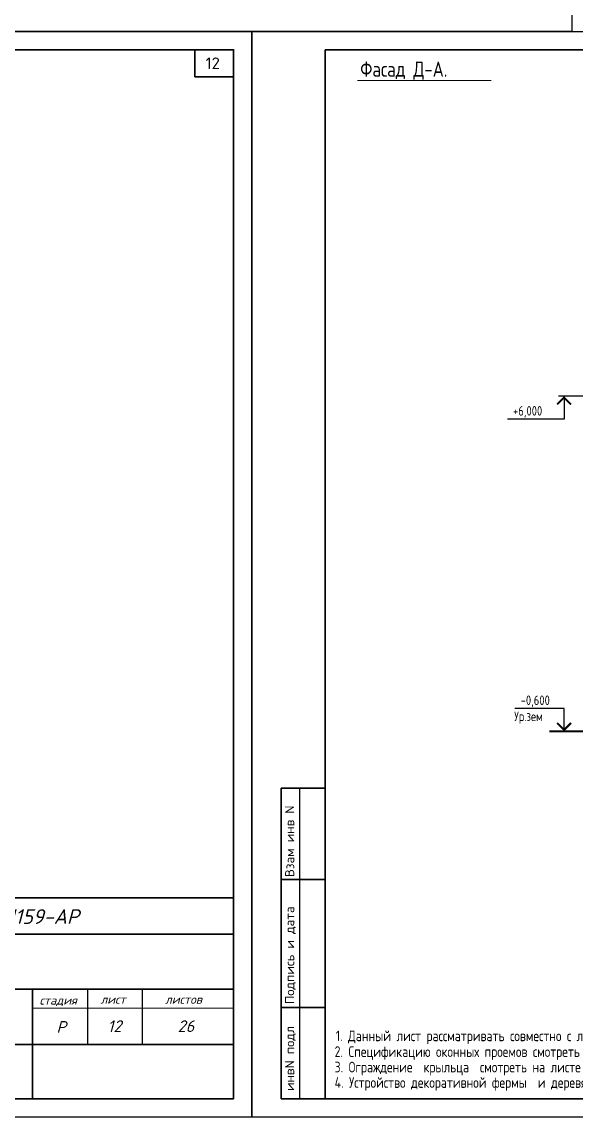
# Model space of a CAD drawing. Extents: x -12289450 to -10763036, y -7834513 to -6150123.
# Drawn here: x -11120350 to -11109433, y -7715920 to -7694349 of the extents above; entities that cross this region are included whole.
import ezdxf
from ezdxf.enums import TextEntityAlignment as Align

# ---------------------------------------------------------------- set-up
doc = ezdxf.new("R2010")
doc.units = 0
doc.header["$LTSCALE"] = 25
for name, color, linetype in [('003-ТЕКСТ', 7, 'Continuous'), ('Annotation - Text', 7, 'Continuous'), ('ArchiCAD', 7, 'Continuous'), ('EEE', 7, 'Continuous'), ('kassa', 7, 'Continuous'), ('Новое', 51, 'Continuous'), ('Примечания', 7, 'Continuous')]:
    doc.layers.add(name, color=color, linetype=linetype)
doc.layers.add('Интерьер - Лестница_Ном_пера__21', color=7, linetype='Continuous', lineweight=40)
doc.styles.add('gismo', font='isocpeui.ttf')
doc.styles.add('GOST 2.304', font='cs_gost2304.shx')
doc.styles.add('SIMP701', font='simplex701.shx')
doc.styles.get("Standard").update_dxf_attribs({"font": 'arial.ttf'})

msp = doc.modelspace()

# ---------------------------------------------------------------- linework, layer by layer
at = {"layer": 'ArchiCAD', "color": 7, "linetype": 'Continuous', "lineweight": 35}
for p, q in [((-11115243.1, -7709440), (-11114379.1, -7709440)), ((-11115243.1, -7709440), (-11115243.1, -7715559.9)), ((-11115243.1, -7711239.9), (-11114379.1, -7711239.9)), ((-11129498.9, -7711599.9), (-11116179.1, -7711599.9)), ((-11124819, -7712319.9), (-11116179.1, -7712319.9)), ((-11129498.9, -7713399.9), (-11116179.1, -7713399.9)), ((-11120139, -7713399.9), (-11120139, -7715559.9)), ((-11115243.1, -7713759.9), (-11114379.1, -7713759.9)), ((-11124819, -7714491.3), (-11116179.1, -7714491.3)), ((-11115243.1, -7715559.9), (-11114379.1, -7715559.9))]:
    msp.add_line(p, q, dxfattribs=at)
for points in [[(-11144619, -7694896.2), (-11116179.1, -7694896.2), (-11116179.1, -7715560.1), (-11144619, -7715560.1)], [(-11114379.1, -7694896.2), (-11085939.2, -7694896.2), (-11085939.2, -7715560.1), (-11114379.1, -7715560.1)], [(-11116179.1, -7715559.9), (-11129498.9, -7715559.9), (-11129498.9, -7711599.9), (-11116179.1, -7711599.9), (-11116179.1, -7715559.9)]]:
    msp.add_lwpolyline(points, close=True, dxfattribs=at)
at = {"layer": 'ArchiCAD', "color": 7, "linetype": 'Continuous', "lineweight": 35, "extrusion": (1, 0, 0), "elevation": -11116940.9}
msp.add_lwpolyline([(-7694896.2, 0), (-7695429.4, 0)], dxfattribs=at)
at = {"layer": 'ArchiCAD', "color": 7, "linetype": 'Continuous', "lineweight": 35, "extrusion": (0, 1, 0), "elevation": -7695429.4}
msp.add_lwpolyline([(11116940.9, 0), (11116179.1, 0)], dxfattribs=at)
at = {"layer": 'EEE', "lineweight": 15}
msp.add_line((-11113739.5, -7695500.8), (-11111104, -7695500.8), dxfattribs=at)
at = {"layer": 'kassa', "lineweight": 15}
msp.add_line((-11120139, -7713771.3), (-11116179.1, -7713771.3), dxfattribs=at)
at = {"layer": 'Интерьер - Лестница_Ном_пера__21', "linetype": 'Continuous'}
msp.add_lwpolyline([(-11109956.3, -7708320.7), (-11094053.6, -7708320.7)], dxfattribs=at)
at = {"layer": 'Новое', "color": 7, "linetype": 'Continuous'}
for p, q in [((-11114883.1, -7709440), (-11114883.1, -7715559.9)), ((-11119059.1, -7713399.9), (-11119059.1, -7714491.3)), ((-11117979.1, -7713399.9), (-11117979.1, -7714491.3))]:
    msp.add_line(p, q, dxfattribs=at)
for points in [[(-11141019, -7672261.3), (-11109519.1, -7672261.3), (-11109519.1, -7694536.2), (-11141019, -7694536.2)], [(-11141019, -7672261.3), (-11109519.1, -7672261.3), (-11109519.1, -7694536.2), (-11141019, -7694536.2)], [(-11146059, -7694536.2), (-11115819.1, -7694536.2), (-11115819.1, -7715920.1), (-11146059, -7715920.1)], [(-11146059, -7694536.2), (-11115819.1, -7694536.2), (-11115819.1, -7715920.1), (-11146059, -7715920.1)], [(-11115819.1, -7694536.2), (-11085579.2, -7694536.2), (-11085579.2, -7715920.1), (-11115819.1, -7715920.1)], [(-11115819.1, -7694536.2), (-11085579.2, -7694536.2), (-11085579.2, -7715920.1), (-11115819.1, -7715920.1)]]:
    msp.add_lwpolyline(points, close=True, dxfattribs=at)
at = {"layer": 'Примечания', "linetype": 'Continuous', "lineweight": 25, "ltscale": 75}
for p, q in [((-11108864.4, -7701720.7), (-11109781.9, -7701720.7)), ((-11109669.4, -7701720.7), (-11109669.4, -7702170.7)), ((-11109669.4, -7702170.7), (-11110786.9, -7702170.7)), ((-11109669.4, -7707870.7), (-11110636.9, -7707870.7)), ((-11109669.4, -7708320.7), (-11109669.4, -7707870.7))]:
    msp.add_line(p, q, dxfattribs=at)
at = {"layer": 'Примечания', "linetype": 'Continuous', "lineweight": 25, "ltscale": 75, "const_width": 37.5}
for points in [[(-11109532.7, -7701884), (-11109669.4, -7701747.2), (-11109806.1, -7701884)], [(-11109806.1, -7708157.5), (-11109669.4, -7708294.2), (-11109532.7, -7708157.5)]]:
    msp.add_lwpolyline(points, dxfattribs=at)

# ---------------------------------------------------------------- texts
at = {"insert": (-11116732.1, -7695048.5), "char_height": 228.541, "width": 435.317, "attachment_point": 1}
msp.add_mtext('{\\Fsimplex|c0;12}', dxfattribs=at)
at = {"layer": '003-ТЕКСТ', "lineweight": 30, "style": 'SIMP701'}
for s, height, p in [('Взам инв N', 180, (-11114985.2, -7711193.5)), ('Подпись и дата', 179.997, (-11114985.2, -7713694.6)), ('инвN подл', 180, (-11114985.2, -7715406.7))]:
    msp.add_text(s, height=height, rotation=90, dxfattribs=at).set_placement(p)
at = {"layer": 'Annotation - Text', "color": 0, "lineweight": 25}
for s, height, style, p in [('Фасад Д-А.', 300, 'GOST 2.304', (-11113685, -7695428.4)), ('С-2016-1159-АР', 288.596, 'gismo', (-11121967, -7712114.5)), ('стадия', 173.16, 'gismo', (-11120002.5, -7713706.2)), ('лист', 173.16, 'gismo', (-11118801.7, -7713688.6)), ('листов', 173.16, 'gismo', (-11117530.2, -7713688.6)), ('Р', 230.9, 'gismo', (-11119669.3, -7714260.2)), ('12', 230.88, 'gismo', (-11118661.3, -7714244.2)), ('26', 230.88, 'gismo', (-11117280.7, -7714244.2)), ('1. Данный лист рассматривать совместно с листами АР-1,2,3,4,5,6,7,9-16,18.', 210, 'GOST 2.304', (-11114167.2, -7714425.1)), ('2. Спецификацию оконных проемов смотреть на листе АР-16.', 210, 'GOST 2.304', (-11114190, -7714735.7)), ('3. Ограждение  крыльца  смотреть на листе АР-18.', 210, 'GOST 2.304', (-11114190, -7715039.8)), ('4. Устройство декоративной фермы  и деревянного кронштейна К1 смотреть на листе АИ-26.', 210, 'GOST 2.304', (-11114190, -7715344))]:
    msp.add_text(s, height=height, dxfattribs=dict(at, style=style)).set_placement(p)
at = {"layer": 'Примечания', "linetype": 'Continuous', "lineweight": 25, "ltscale": 75, "style": 'GOST 2.304'}
for s, p in [('+6,000', (-11110674.4, -7702103.2)), ('-0,600', (-11110524.4, -7707803.2))]:
    msp.add_text(s, height=187.5, dxfattribs=at).set_placement(p)
msp.add_text('Ур.зем', height=187.5, dxfattribs=at).set_placement((-11110652.5, -7707933.1), align=Align.TOP_LEFT)

doc.saveas('drawing.dxf')
